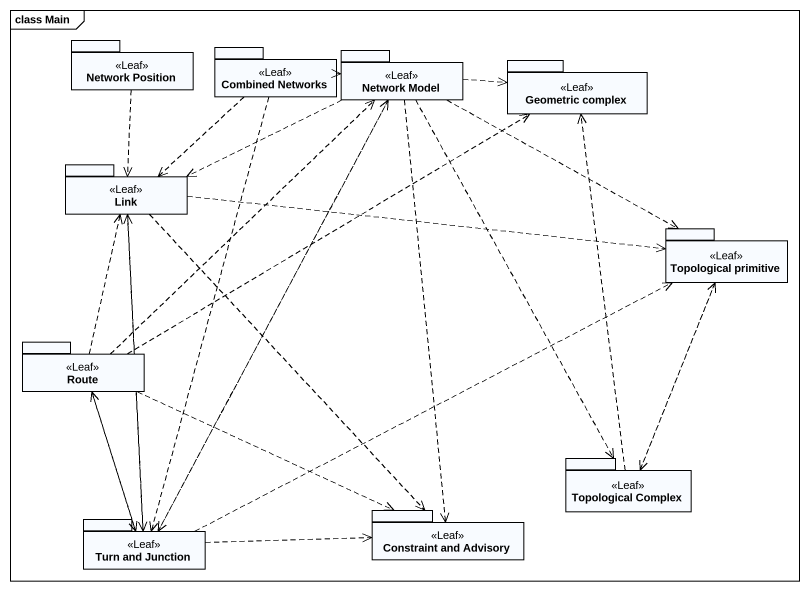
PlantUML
@startuml
mainframe class Main
package "Network Position" as Network_Position <<Leaf>> {
}
package "Combined Networks" as Combined_Networks <<Leaf>> {
}
package "Network Model" as Network_Model <<Leaf>> {
}
package "Geometric complex" as Geometric_complex <<Leaf>> {
}
package Link <<Leaf>> {
}
package "Topological primitive" as Topological_primitive <<Leaf>> {
}
package Route <<Leaf>> {
}
package "Topological Complex" as Topological_Complex <<Leaf>> {
}
package "Constraint and Advisory" as Constraint_and_Advisory <<Leaf>> {
}
package "Turn and Junction" as Turn_and_Junction <<Leaf>> {
}
Network_Position ..> Link
Combined_Networks .right.> Network_Model
Combined_Networks ..> Link
Combined_Networks ..> Turn_and_Junction
Network_Model .right.> Geometric_complex
Network_Model .left.> Link
Network_Model .right.> Topological_primitive
Network_Model ..> Topological_Complex
Network_Model ..> Constraint_and_Advisory
Network_Model ..> Turn_and_Junction
Link .right.> Topological_primitive
Link ..> Constraint_and_Advisory
Link ..> Turn_and_Junction
Topological_primitive ..> Topological_Complex
Route .up.> Network_Model
Route .right.> Geometric_complex
Route .up.> Link
Route .right.> Constraint_and_Advisory
Route ..> Turn_and_Junction
Topological_Complex .up.> Geometric_complex
Topological_Complex .up.> Topological_primitive
Turn_and_Junction .up.> Network_Model
Turn_and_Junction .up.> Link
Turn_and_Junction .right.> Topological_primitive
Turn_and_Junction .up.> Route
Turn_and_Junction .right.> Constraint_and_Advisory
@enduml
